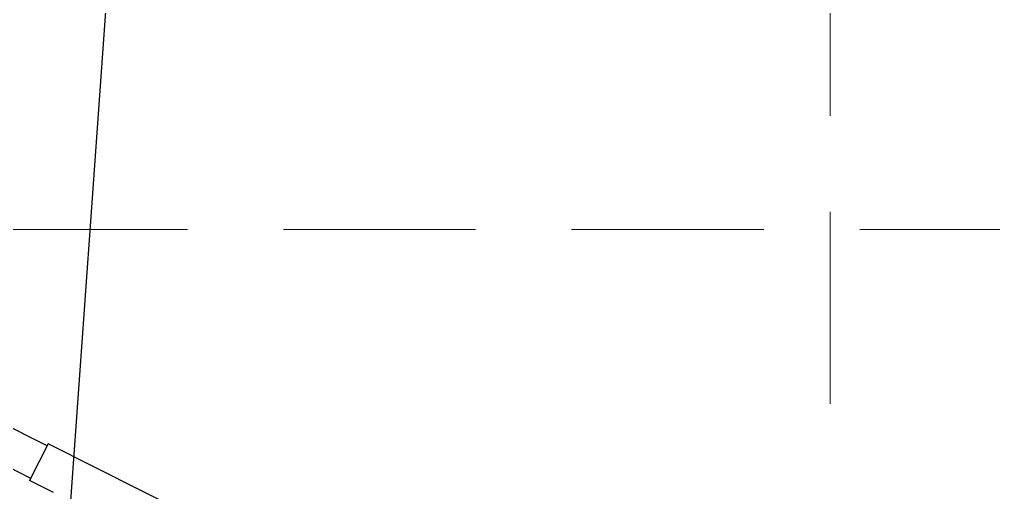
# Model space of a CAD drawing. Header units: feet. Extents: x 7707 to 9528, y 2602 to 5512.
# Drawn here: x 9211.4 to 9262.1, y 3862 to 3886.7 of the extents above; entities that cross this region are included whole.
import ezdxf

# ---------------------------------------------------------------- set-up
doc = ezdxf.new("R2010")
doc.units = ezdxf.units.FT
doc.header["$LTSCALE"] = 0.4
doc.header["$MEASUREMENT"] = 0
doc.linetypes.add('HIDDEN', pattern=[0.375, 0.25, -0.125])
for name, color, linetype in [('grid', 254, 'HIDDEN'), ('ROW', 7, 'Continuous'), ('STORM', 7, 'Continuous')]:
    doc.layers.add(name, color=color, linetype=linetype)

msp = doc.modelspace()

# ---------------------------------------------------------------- linework, layer by layer
at = {"layer": 'grid', "color": 252, "linetype": 'HIDDEN', "lineweight": 0, "ltscale": 100}
for p, q in [((9253.65, 2831.651), (9253.508, 5465.722)), ((7755.132, 3875.73), (9480.304, 3875.73))]:
    msp.add_line(p, q, dxfattribs=at)
at = {"layer": 'ROW'}
msp.add_line((9261.165, 4523.839), (9203.861, 3718.374), dxfattribs=at)
at = {"layer": 'STORM', "color": 5}
for p, q in [((9212.828, 3864.469), (9169.257, 3886.376)), ((9211.975, 3862.772), (9171.195, 3883.275)), ((9212.882, 3864.575), (9211.921, 3862.665)), ((9213.167, 3862.039), (9211.921, 3862.665))]:
    msp.add_line(p, q, dxfattribs=at)
at = {"layer": 'STORM'}
msp.add_line((9233.906, 3854.004), (9212.882, 3864.575), dxfattribs=at)

doc.saveas('drawing.dxf')
